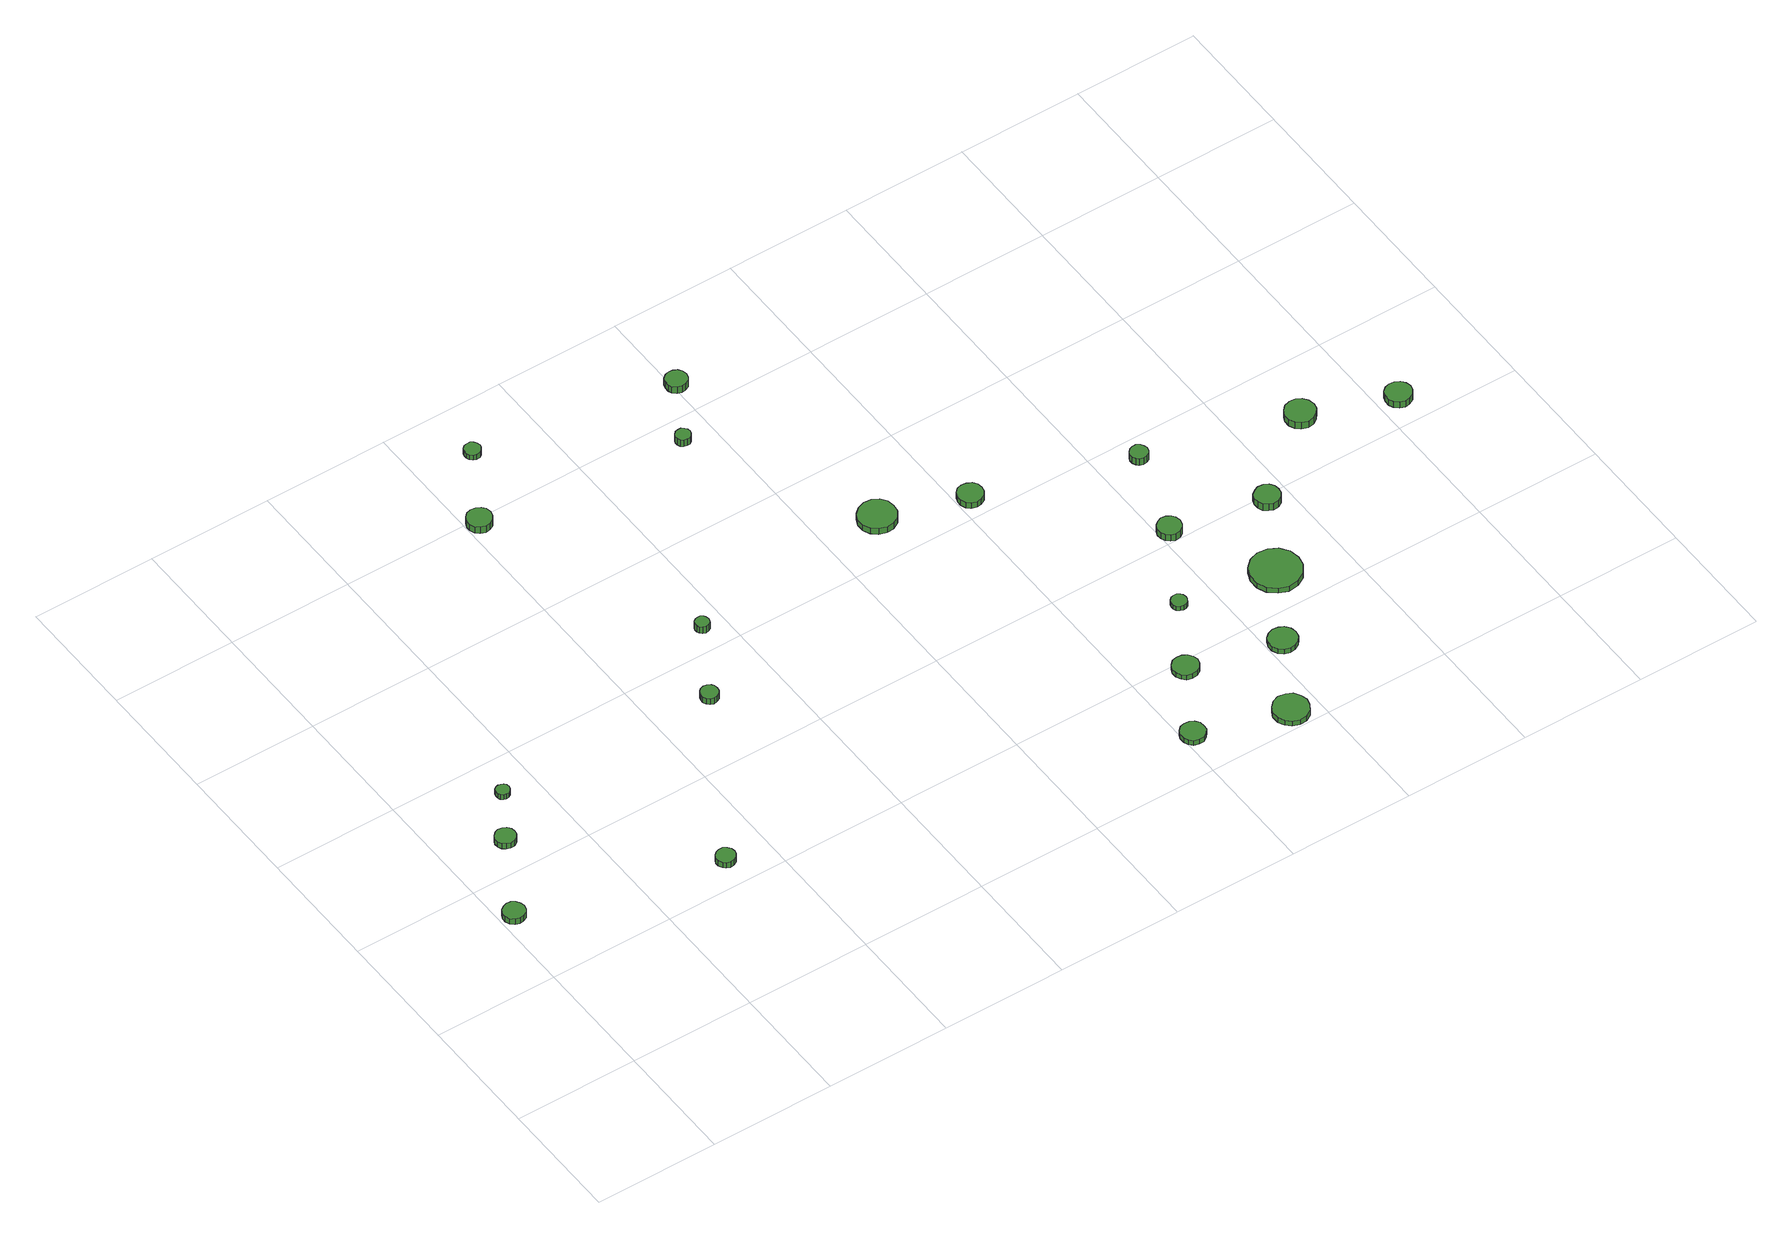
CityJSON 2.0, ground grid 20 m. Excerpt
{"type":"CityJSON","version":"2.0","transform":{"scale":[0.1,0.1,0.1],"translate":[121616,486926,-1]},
"CityObjects":{
"tree1":{"type":"SolitaryVegetationObject","attributes":{"function":"something"},"geometry":[{"type":"MultiSurface","lod":"1","boundaries":[[[0,1,2,3,4,5,6,7,8,9,10,11,12,13,14]],[[15,16,17,18,19,20,21,22,23,24,25,26,27,28,29]],[[0,29,28,1]],[[1,28,27,2]],[[2,27,26,3]],[[3,26,25,4]],[[4,25,24,5]],[[5,24,23,6]],[[6,23,22,7]],[[7,22,21,8]],[[8,21,20,9]],[[9,20,19,10]],[[10,19,18,11]],[[11,18,17,12]],[[12,17,16,13]],[[13,16,15,14]],[[14,15,29,0]]]}]},
"tree2":{"type":"SolitaryVegetationObject","attributes":{"function":"something"},"geometry":[{"type":"MultiSurface","lod":"1","boundaries":[[[30,31,32,33,34,35,36,37,38,39,40,41,42,43,44]],[[45,46,47,48,49,50,51,52,53,54,55,56,57,58,59]],[[30,59,58,31]],[[31,58,57,32]],[[32,57,56,33]],[[33,56,55,34]],[[34,55,54,35]],[[35,54,53,36]],[[36,53,52,37]],[[37,52,51,38]],[[38,51,50,39]],[[39,50,49,40]],[[40,49,48,41]],[[41,48,47,42]],[[42,47,46,43]],[[43,46,45,44]],[[44,45,59,30]]]}]},
"tree3":{"type":"SolitaryVegetationObject","attributes":{"function":"something"},"geometry":[{"type":"MultiSurface","lod":"1","boundaries":[[[60,61,62,63,64,65,66,67,68,69,70,71,72,73,74]],[[75,76,77,78,79,80,81,82,83,84,85,86,87,88,89]],[[60,89,88,61]],[[61,88,87,62]],[[62,87,86,63]],[[63,86,85,64]],[[64,85,84,65]],[[65,84,83,66]],[[66,83,82,67]],[[67,82,81,68]],[[68,81,80,69]],[[69,80,79,70]],[[70,79,78,71]],[[71,78,77,72]],[[72,77,76,73]],[[73,76,75,74]],[[74,75,89,60]]]}]},
"tree4":{"type":"SolitaryVegetationObject","attributes":{"function":"something"},"geometry":[{"type":"MultiSurface","lod":"1","boundaries":[[[90,91,92,93,94,95,96,97,98,99,100,101,102,103,104]],[[105,106,107,108,109,110,111,112,113,114,115,116,117,118,119]],[[90,119,118,91]],[[91,118,117,92]],[[92,117,116,93]],[[93,116,115,94]],[[94,115,114,95]],[[95,114,113,96]],[[96,113,112,97]],[[97,112,111,98]],[[98,111,110,99]],[[99,110,109,100]],[[100,109,108,101]],[[101,108,107,102]],[[102,107,106,103]],[[103,106,105,104]],[[104,105,119,90]]]}]},
"tree5":{"type":"SolitaryVegetationObject","attributes":{"function":"something"},"geometry":[{"type":"MultiSurface","lod":"1","boundaries":[[[120,121,122,123,124,125,126,127,128,129,130,131,132,133,134]],[[135,136,137,138,139,140,141,142,143,144,145,146,147,148,149]],[[120,149,148,121]],[[121,148,147,122]],[[122,147,146,123]],[[123,146,145,124]],[[124,145,144,125]],[[125,144,143,126]],[[126,143,142,127]],[[127,142,141,128]],[[128,141,140,129]],[[129,140,139,130]],[[130,139,138,131]],[[131,138,137,132]],[[132,137,136,133]],[[133,136,135,134]],[[134,135,149,120]]]}]},
"tree6":{"type":"SolitaryVegetationObject","attributes":{"function":"something"},"geometry":[{"type":"MultiSurface","lod":"1","boundaries":[[[150,151,152,153,154,155,156,157,158,159,160,161,162,163,164]],[[165,166,167,168,169,170,171,172,173,174,175,176,177,178,179]],[[150,179,178,151]],[[151,178,177,152]],[[152,177,176,153]],[[153,176,175,154]],[[154,175,174,155]],[[155,174,173,156]],[[156,173,172,157]],[[157,172,171,158]],[[158,171,170,159]],[[159,170,169,160]],[[160,169,168,161]],[[161,168,167,162]],[[162,167,166,163]],[[163,166,165,164]],[[164,165,179,150]]]}]},
"tree7":{"type":"SolitaryVegetationObject","attributes":{"function":"something"},"geometry":[{"type":"MultiSurface","lod":"1","boundaries":[[[180,181,182,183,184,185,186,187,188,189,190,191,192,193,194]],[[195,196,197,198,199,200,201,202,203,204,205,206,207,208,209]],[[180,209,208,181]],[[181,208,207,182]],[[182,207,206,183]],[[183,206,205,184]],[[184,205,204,185]],[[185,204,203,186]],[[186,203,202,187]],[[187,202,201,188]],[[188,201,200,189]],[[189,200,199,190]],[[190,199,198,191]],[[191,198,197,192]],[[192,197,196,193]],[[193,196,195,194]],[[194,195,209,180]]]}]},
"tree8":{"type":"SolitaryVegetationObject","attributes":{"function":"something"},"geometry":[{"type":"MultiSurface","lod":"1","boundaries":[[[210,211,212,213,214,215,216,217,218,219,220,221,222,223,224]],[[225,226,227,228,229,230,231,232,233,234,235,236,237,238,239]],[[210,239,238,211]],[[211,238,237,212]],[[212,237,236,213]],[[213,236,235,214]],[[214,235,234,215]],[[215,234,233,216]],[[216,233,232,217]],[[217,232,231,218]],[[218,231,230,219]],[[219,230,229,220]],[[220,229,228,221]],[[221,228,227,222]],[[222,227,226,223]],[[223,226,225,224]],[[224,225,239,210]]]}]},
"tree9":{"type":"SolitaryVegetationObject","attributes":{"function":"something"},"geometry":[{"type":"MultiSurface","lod":"1","boundaries":[[[240,241,242,243,244,245,246,247,248,249,250,251,252,253,254]],[[255,256,257,258,259,260,261,262,263,264,265,266,267,268,269]],[[240,269,268,241]],[[241,268,267,242]],[[242,267,266,243]],[[243,266,265,244]],[[244,265,264,245]],[[245,264,263,246]],[[246,263,262,247]],[[247,262,261,248]],[[248,261,260,249]],[[249,260,259,250]],[[250,259,258,251]],[[251,258,257,252]],[[252,257,256,253]],[[253,256,255,254]],[[254,255,269,240]]]}]},
"tree10":{"type":"SolitaryVegetationObject","attributes":{"function":"something"},"geometry":[{"type":"MultiSurface","lod":"1","boundaries":[[[270,271,272,273,274,275,276,277,278,279,280,281,282,283,284]],[[285,286,287,288,289,290,291,292,293,294,295,296,297,298,299]],[[270,299,298,271]],[[271,298,297,272]],[[272,297,296,273]],[[273,296,295,274]],[[274,295,294,275]],[[275,294,293,276]],[[276,293,292,277]],[[277,292,291,278]],[[278,291,290,279]],[[279,290,289,280]],[[280,289,288,281]],[[281,288,287,282]],[[282,287,286,283]],[[283,286,285,284]],[[284,285,299,270]]]}]},
"tree11":{"type":"SolitaryVegetationObject","attributes":{"function":"something"},"geometry":[{"type":"MultiSurface","lod":"1","boundaries":[[[300,301,302,303,304,305,306,307,308,309,310,311,312,313,314]],[[315,316,317,318,319,320,321,322,323,324,325,326,327,328,329]],[[300,329,328,301]],[[301,328,327,302]],[[302,327,326,303]],[[303,326,325,304]],[[304,325,324,305]],[[305,324,323,306]],[[306,323,322,307]],[[307,322,321,308]],[[308,321,320,309]],[[309,320,319,310]],[[310,319,318,311]],[[311,318,317,312]],[[312,317,316,313]],[[313,316,315,314]],[[314,315,329,300]]]}]},
"tree12":{"type":"SolitaryVegetationObject","attributes":{"function":"something"},"geometry":[{"type":"MultiSurface","lod":"1","boundaries":[[[330,331,332,333,334,335,336,337,338,339,340,341,342,343,344]],[[345,346,347,348,349,350,351,352,353,354,355,356,357,358,359]],[[330,359,358,331]],[[331,358,357,332]],[[332,357,356,333]],[[333,356,355,334]],[[334,355,354,335]],[[335,354,353,336]],[[336,353,352,337]],[[337,352,351,338]],[[338,351,350,339]],[[339,350,349,340]],[[340,349,348,341]],[[341,348,347,342]],[[342,347,346,343]],[[343,346,345,344]],[[344,345,359,330]]]}]},
"tree13":{"type":"SolitaryVegetationObject","attributes":{"function":"something"},"geometry":[{"type":"MultiSurface","lod":"1","boundaries":[[[360,361,362,363,364,365,366,367,368,369,370,371,372,373,374]],[[375,376,377,378,379,380,381,382,383,384,385,386,387,388,389]],[[360,389,388,361]],[[361,388,387,362]],[[362,387,386,363]],[[363,386,385,364]],[[364,385,384,365]],[[365,384,383,366]],[[366,383,382,367]],[[367,382,381,368]],[[368,381,380,369]],[[369,380,379,370]],[[370,379,378,371]],[[371,378,377,372]],[[372,377,376,373]],[[373,376,375,374]],[[374,375,389,360]]]}]},
"tree14":{"type":"SolitaryVegetationObject","attributes":{"function":"something"},"geometry":[{"type":"MultiSurface","lod":"1","boundaries":[[[390,391,392,393,394,395,396,397,398,399,400,401,402,403,404]],[[405,406,407,408,409,410,411,412,413,414,415,416,417,418,419]],[[390,419,418,391]],[[391,418,417,392]],[[392,417,416,393]],[[393,416,415,394]],[[394,415,414,395]],[[395,414,413,396]],[[396,413,412,397]],[[397,412,411,398]],[[398,411,410,399]],[[399,410,409,400]],[[400,409,408,401]],[[401,408,407,402]],[[402,407,406,403]],[[403,406,405,404]],[[404,405,419,390]]]}]},
"tree15":{"type":"SolitaryVegetationObject","attributes":{"function":"something"},"geometry":[{"type":"MultiSurface","lod":"1","boundaries":[[[420,421,422,423,424,425,426,427,428,429,430,431,432,433,434]],[[435,436,437,438,439,440,441,442,443,444,445,446,447,448,449]],[[420,449,448,421]],[[421,448,447,422]],[[422,447,446,423]],[[423,446,445,424]],[[424,445,444,425]],[[425,444,443,426]],[[426,443,442,427]],[[427,442,441,428]],[[428,441,440,429]],[[429,440,439,430]],[[430,439,438,431]],[[431,438,437,432]],[[432,437,436,433]],[[433,436,435,434]],[[434,435,449,420]]]}]},
"tree16":{"type":"SolitaryVegetationObject","attributes":{"function":"something"},"geometry":[{"type":"MultiSurface","lod":"1","boundaries":[[[450,451,452,453,454,455,456,457,458,459,460,461,462,463,464]],[[465,466,467,468,469,470,471,472,473,474,475,476,477,478,479]],[[450,479,478,451]],[[451,478,477,452]],[[452,477,476,453]],[[453,476,475,454]],[[454,475,474,455]],[[455,474,473,456]],[[456,473,472,457]],[[457,472,471,458]],[[458,471,470,459]],[[459,470,469,460]],[[460,469,468,461]],[[461,468,467,462]],[[462,467,466,463]],[[463,466,465,464]],[[464,465,479,450]]]}]},
"tree17":{"type":"SolitaryVegetationObject","attributes":{"function":"something"},"geometry":[{"type":"MultiSurface","lod":"1","boundaries":[[[480,481,482,483,484,485,486,487,488,489,490,491,492,493,494]],[[495,496,497,498,499,500,501,502,503,504,505,506,507,508,509]],[[480,509,508,481]],[[481,508,507,482]],[[482,507,506,483]],[[483,506,505,484]],[[484,505,504,485]],[[485,504,503,486]],[[486,503,502,487]],[[487,502,501,488]],[[488,501,500,489]],[[489,500,499,490]],[[490,499,498,491]],[[491,498,497,492]],[[492,497,496,493]],[[493,496,495,494]],[[494,495,509,480]]]}]},
"tree18":{"type":"SolitaryVegetationObject","attributes":{"function":"something"},"geometry":[{"type":"MultiSurface","lod":"1","boundaries":[[[510,511,512,513,514,515,516,517,518,519,520,521,522,523,524]],[[525,526,527,528,529,530,531,532,533,534,535,536,537,538,539]],[[510,539,538,511]],[[511,538,537,512]],[[512,537,536,513]],[[513,536,535,514]],[[514,535,534,515]],[[515,534,533,516]],[[516,533,532,517]],[[517,532,531,518]],[[518,531,530,519]],[[519,530,529,520]],[[520,529,528,521]],[[521,528,527,522]],[[522,527,526,523]],[[523,526,525,524]],[[524,525,539,510]]]}]},
"tree19":{"type":"SolitaryVegetationObject","attributes":{"function":"something"},"geometry":[{"type":"MultiSurface","lod":"1","boundaries":[[[540,541,542,543,544,545,546,547,548,549,550,551,552,553,554]],[[555,556,557,558,559,560,561,562,563,564,565,566,567,568,569]],[[540,569,568,541]],[[541,568,567,542]],[[542,567,566,543]],[[543,566,565,544]],[[544,565,564,545]],[[545,564,563,546]],[[546,563,562,547]],[[547,562,561,548]],[[548,561,560,549]],[[549,560,559,550]],[[550,559,558,551]],[[551,558,557,552]],[[552,557,556,553]],[[553,556,555,554]],[[554,555,569,540]]]}]},
"tree20":{"type":"SolitaryVegetationObject","attributes":{"function":"something"},"geometry":[{"type":"MultiSurface","lod":"1","boundaries":[[[570,571,572,573,574,575,576,577,578,579,580,581,582,583,584]],[[585,586,587,588,589,590,591,592,593,594,595,596,597,598,599]],[[570,599,598,571]],[[571,598,597,572]],[[572,597,596,573]],[[573,596,595,574]],[[574,595,594,575]],[[575,594,593,576]],[[576,593,592,577]],[[577,592,591,578]],[[578,591,590,579]],[[579,590,589,580]],[[580,589,588,581]],[[581,588,587,582]],[[582,587,586,583]],[[583,586,585,584]],[[584,585,599,570]]]}]},
"tree21":{"type":"SolitaryVegetationObject","attributes":{"function":"something"},"geometry":[{"type":"MultiSurface","lod":"1","boundaries":[[[600,601,602,603,604,605,606,607,608,609,610,611,612,613,614]],[[615,616,617,618,619,620,621,622,623,624,625,626,627,628,629]],[[600,629,628,601]],[[601,628,627,602]],[[602,627,626,603]],[[603,626,625,604]],[[604,625,624,605]],[[605,624,623,606]],[[606,623,622,607]],[[607,622,621,608]],[[608,621,620,609]],[[609,620,619,610]],[[610,619,618,611]],[[611,618,617,612]],[[612,617,616,613]],[[613,616,615,614]],[[614,615,629,600]]]}]},
"tree22":{"type":"SolitaryVegetationObject","attributes":{"function":"something"},"geometry":[{"type":"MultiSurface","lod":"1","boundaries":[[[630,631,632,633,634,635,636,637,638,639,640,641,642,643,644]],[[645,646,647,648,649,650,651,652,653,654,655,656,657,658,659]],[[630,659,658,631]],[[631,658,657,632]],[[632,657,656,633]],[[633,656,655,634]],[[634,655,654,635]],[[635,654,653,636]],[[636,653,652,637]],[[637,652,651,638]],[[638,651,650,639]],[[639,650,649,640]],[[640,649,648,641]],[[641,648,647,642]],[[642,647,646,643]],[[643,646,645,644]],[[644,645,659,630]]]}]},
"tree23":{"type":"SolitaryVegetationObject","attributes":{"function":"something"},"geometry":[{"type":"MultiSurface","lod":"1","boundaries":[[[660,661,662,663,664,665,666,667,668,669,670,671,672,673,674]],[[675,676,677,678,679,680,681,682,683,684,685,686,687,688,689]],[[660,689,688,661]],[[661,688,687,662]],[[662,687,686,663]],[[663,686,685,664]],[[664,685,684,665]],[[665,684,683,666]],[[666,683,682,667]],[[667,682,681,668]],[[668,681,680,669]],[[669,680,679,670]],[[670,679,678,671]],[[671,678,677,672]],[[672,677,676,673]],[[673,676,675,674]],[[674,675,689,660]]]}]}
},
"vertices":[
[40,330,17],[38,337,17],[34,343,17],[28,347,17],[21,348,17],[14,345,17],[8,341,17],[5,334,17],[5,327,17],[8,320,17],[14,315,17],[21,313,17],[28,314,17],[34,317,17],[38,323,17],[38,323,6],[34,317,6],[28,314,6],[21,313,6],[14,315,6],[8,320,6],[5,327,6],[5,334,6],[8,341,6],[14,345,6],[21,348,6],[28,347,6],[34,343,6],[38,337,6],[40,330,6],
[112,458,17],[111,464,17],[107,470,17],[101,473,17],[94,474,17],[88,472,17],[83,467,17],[80,461,17],[80,454,17],[83,448,17],[88,444,17],[94,442,17],[101,442,17],[107,446,17],[111,451,17],[111,451,6],[107,446,6],[101,442,6],[94,442,6],[88,444,6],[83,448,6],[80,454,6],[80,461,6],[83,467,6],[88,472,6],[94,474,6],[101,473,6],[107,470,6],[111,464,6],[112,458,6],
[156,535,16],[155,540,16],[152,543,16],[148,545,16],[144,546,16],[140,545,16],[136,542,16],[135,538,16],[135,533,16],[136,529,16],[140,526,16],[144,525,16],[148,525,16],[152,527,16],[155,531,16],[155,531,6],[152,527,6],[148,525,6],[144,525,6],[140,526,6],[136,529,6],[135,533,6],[135,538,6],[136,542,6],[140,545,6],[144,546,6],[148,545,6],[152,543,6],[155,540,6],[156,535,6],
[346,248,17],[345,254,17],[341,259,17],[336,263,17],[329,263,17],[323,261,17],[319,257,17],[316,251,17],[316,245,17],[319,239,17],[323,235,17],[329,233,17],[336,234,17],[341,237,17],[345,242,17],[345,242,6],[341,237,6],[336,234,6],[329,233,6],[323,235,6],[319,239,6],[316,245,6],[316,251,6],[319,257,6],[323,261,6],[329,263,6],[336,263,6],[341,259,6],[345,254,6],[346,248,6],
[508,524,18],[507,530,18],[504,534,18],[499,537,18],[493,538,18],[487,536,18],[483,532,18],[481,527,18],[481,521,18],[483,516,18],[487,512,18],[493,510,18],[499,511,18],[504,514,18],[507,518,18],[507,518,6],[504,514,6],[499,511,6],[493,510,6],[487,512,6],[483,516,6],[481,521,6],[481,527,6],[483,532,6],[487,536,6],[493,538,6],[499,537,6],[504,534,6],[507,530,6],[508,524,6],
[441,991,19],[439,999,19],[434,1005,19],[427,1009,19],[419,1010,19],[411,1008,19],[405,1002,19],[402,995,19],[402,987,19],[405,979,19],[411,974,19],[419,971,19],[427,972,19],[434,976,19],[439,983,19],[439,983,6],[434,976,6],[427,972,6],[419,971,6],[411,974,6],[405,979,6],[402,987,6],[402,995,6],[405,1002,6],[411,1008,6],[419,1010,6],[427,1009,6],[434,1005,6],[439,999,6],[441,991,6],
[572,638,24],[571,643,24],[569,646,24],[565,649,24],[560,649,24],[556,648,24],[552,645,24],[550,641,24],[550,636,24],[552,632,24],[556,629,24],[560,627,24],[565,628,24],[569,630,24],[571,634,24],[571,634,11],[569,630,11],[565,628,11],[560,627,11],[556,629,11],[552,632,11],[550,636,11],[550,641,11],[552,645,11],[556,648,11],[560,649,11],[565,649,11],[569,646,11],[571,643,11],[572,638,11],
[505,1109,16],[503,1115,16],[500,1119,16],[496,1122,16],[490,1122,16],[485,1121,16],[481,1117,16],[479,1112,16],[479,1107,16],[481,1102,16],[485,1098,16],[490,1096,16],[496,1097,16],[500,1100,16],[503,1104,16],[503,1104,6],[500,1100,6],[496,1097,6],[490,1096,6],[485,1098,6],[481,1102,6],[479,1107,6],[479,1112,6],[481,1117,6],[485,1121,6],[490,1122,6],[496,1122,6],[500,1119,6],[503,1115,6],[505,1109,6],
[1034,71,16],[1033,79,16],[1028,85,16],[1021,89,16],[1013,90,16],[1005,88,16],[999,82,16],[996,75,16],[996,67,16],[999,60,16],[1005,54,16],[1013,52,16],[1021,52,16],[1028,57,16],[1033,63,16],[1033,63,7],[1028,57,7],[1021,52,7],[1013,52,7],[1005,54,7],[999,60,7],[996,67,7],[996,75,7],[999,82,7],[1005,88,7],[1013,90,7],[1021,89,7],[1028,85,7],[1033,79,7],[1034,71,7],
[762,957,22],[761,962,22],[758,966,22],[754,969,22],[749,969,22],[744,968,22],[740,964,22],[738,960,22],[738,955,22],[740,950,22],[744,947,22],[749,946,22],[754,946,22],[758,949,22],[761,953,22],[761,953,9],[758,949,9],[754,946,9],[749,946,9],[744,947,9],[740,950,9],[738,955,9],[738,960,9],[740,964,9],[744,968,9],[749,969,9],[754,969,9],[758,966,9],[761,962,9],[762,957,9],
[918,675,18],[916,687,18],[909,697,18],[898,703,18],[886,704,18],[874,700,18],[865,692,18],[860,681,18],[860,669,18],[865,658,18],[874,650,18],[886,646,18],[898,647,18],[909,653,18],[916,663,18],[916,663,6],[909,653,6],[898,647,6],[886,646,6],[874,650,6],[865,658,6],[860,669,6],[860,681,6],[865,692,6],[874,700,6],[886,704,6],[898,703,6],[909,697,6],[916,687,6],[918,675,6],
[824,1056,18],[822,1063,18],[818,1069,18],[812,1072,18],[805,1073,18],[798,1071,18],[792,1066,18],[790,1060,18],[790,1052,18],[792,1046,18],[798,1041,18],[805,1039,18],[812,1040,18],[818,1043,18],[822,1049,18],[822,1049,5],[818,1043,5],[812,1040,5],[805,1039,5],[798,1041,5],[792,1046,5],[790,1052,5],[790,1060,5],[792,1066,5],[798,1071,5],[805,1073,5],[812,1072,5],[818,1069,5],[822,1063,5],[824,1056,5],
[1101,183,16],[1099,191,16],[1094,198,16],[1087,202,16],[1078,203,16],[1070,201,16],[1064,195,16],[1060,187,16],[1060,179,16],[1064,171,16],[1070,165,16],[1078,163,16],[1087,164,16],[1094,168,16],[1099,175,16],[1099,175,7],[1094,168,7],[1087,164,7],[1078,163,7],[1070,165,7],[1064,171,7],[1060,179,7],[1060,187,7],[1064,195,7],[1070,201,7],[1078,203,7],[1087,202,7],[1094,198,7],[1099,191,7],[1101,183,7],
[1183,29,17],[1180,40,17],[1174,50,17],[1164,55,17],[1152,57,17],[1141,53,17],[1133,45,17],[1128,35,17],[1128,23,17],[1133,13,17],[1141,5,17],[1152,1,17],[1164,2,17],[1174,8,17],[1180,18,17],[1180,18,7],[1174,8,7],[1164,2,7],[1152,1,7],[1141,5,7],[1133,13,7],[1128,23,7],[1128,35,7],[1133,45,7],[1141,53,7],[1152,57,7],[1164,55,7],[1174,50,7],[1180,40,7],[1183,29,7],
[1042,635,16],[1041,643,16],[1036,650,16],[1028,654,16],[1020,655,16],[1012,653,16],[1006,647,16],[1003,639,16],[1003,631,16],[1006,623,16],[1012,618,16],[1020,615,16],[1028,616,16],[1036,620,16],[1041,627,16],[1041,627,5],[1036,620,5],[1028,616,5],[1020,615,5],[1012,618,5],[1006,623,5],[1003,631,5],[1003,639,5],[1006,647,5],[1012,653,5],[1020,655,5],[1028,654,5],[1036,650,5],[1041,643,5],[1042,635,5],
[1158,294,15],[1157,299,15],[1154,303,15],[1150,306,15],[1145,306,15],[1140,305,15],[1136,301,15],[1134,296,15],[1134,291,15],[1136,286,15],[1140,283,15],[1145,281,15],[1150,282,15],[1154,284,15],[1157,289,15],[1157,289,6],[1154,284,6],[1150,282,6],[1145,281,6],[1140,283,6],[1136,286,6],[1134,291,6],[1134,296,6],[1136,301,6],[1140,305,6],[1145,306,6],[1150,306,6],[1154,303,6],[1157,299,6],[1158,294,6],
[1247,149,15],[1245,158,15],[1239,166,15],[1231,170,15],[1222,171,15],[1213,168,15],[1206,162,15],[1202,153,15],[1202,144,15],[1206,135,15],[1213,129,15],[1222,126,15],[1231,127,15],[1239,132,15],[1245,139,15],[1245,139,6],[1239,132,6],[1231,127,6],[1222,126,6],[1213,129,6],[1206,135,6],[1202,144,6],[1202,153,6],[1206,162,6],[1213,168,6],[1222,171,6],[1231,170,6],[1239,166,6],[1245,158,6],[1247,149,6],
[1235,419,19],[1233,427,19],[1229,433,19],[1222,437,19],[1214,438,19],[1207,435,19],[1201,430,19],[1198,423,19],[1198,415,19],[1201,408,19],[1207,403,19],[1214,400,19],[1222,401,19],[1229,405,19],[1233,411,19],[1233,411,6],[1229,405,6],[1222,401,6],[1214,400,6],[1207,403,6],[1201,408,6],[1198,415,6],[1198,423,6],[1201,430,6],[1207,435,6],[1214,438,6],[1222,437,6],[1229,433,6],[1233,427,6],[1235,419,6],
[1333,266,16],[1330,282,16],[1320,296,16],[1306,304,16],[1289,306,16],[1274,301,16],[1261,289,16],[1255,274,16],[1255,258,16],[1261,243,16],[1274,232,16],[1289,226,16],[1306,228,16],[1320,236,16],[1330,250,16],[1330,250,6],[1320,236,6],[1306,228,6],[1289,226,6],[1274,232,6],[1261,243,6],[1255,258,6],[1255,274,6],[1261,289,6],[1274,301,6],[1289,306,6],[1306,304,6],[1320,296,6],[1330,282,6],[1333,266,6],
[1276,560,22],[1274,566,22],[1271,571,22],[1266,574,22],[1260,574,22],[1254,572,22],[1250,568,22],[1248,563,22],[1248,557,22],[1250,552,22],[1254,548,22],[1260,546,22],[1266,547,22],[1271,549,22],[1274,554,22],[1274,554,9],[1271,549,9],[1266,547,9],[1260,546,9],[1254,548,9],[1250,552,9],[1248,557,9],[1248,563,9],[1250,568,9],[1254,572,9],[1260,574,9],[1266,574,9],[1271,571,9],[1274,566,9],[1276,560,9],
[1384,389,20],[1383,397,20],[1378,404,20],[1371,408,20],[1362,409,20],[1355,406,20],[1348,401,20],[1345,393,20],[1345,385,20],[1348,377,20],[1355,372,20],[1362,369,20],[1371,370,20],[1378,374,20],[1383,381,20],[1383,381,7],[1378,374,7],[1371,370,7],[1362,369,7],[1355,372,7],[1348,377,7],[1345,385,7],[1345,393,7],[1348,401,7],[1355,406,7],[1362,409,7],[1371,408,7],[1378,404,7],[1383,397,7],[1384,389,7],
[1521,498,19],[1519,508,19],[1513,516,19],[1505,521,19],[1495,522,19],[1485,519,19],[1478,512,19],[1474,503,19],[1474,493,19],[1478,484,19],[1485,478,19],[1495,474,19],[1505,476,19],[1513,481,19],[1519,489,19],[1519,489,6],[1513,481,6],[1505,476,6],[1495,474,6],[1485,478,6],[1478,484,6],[1474,493,6],[1474,503,6],[1478,512,6],[1485,519,6],[1495,522,6],[1505,521,6],[1513,516,6],[1519,508,6],[1521,498,6],
[1655,451,17],[1653,459,17],[1648,466,17],[1640,470,17],[1632,471,17],[1624,469,17],[1617,463,17],[1614,455,17],[1614,446,17],[1617,439,17],[1624,433,17],[1632,430,17],[1640,431,17],[1648,435,17],[1653,442,17],[1653,442,5],[1648,435,5],[1640,431,5],[1632,430,5],[1624,433,5],[1617,439,5],[1614,446,5],[1614,455,5],[1617,463,5],[1624,469,5],[1632,471,5],[1640,470,5],[1648,466,5],[1653,459,5],[1655,451,5]
]}
